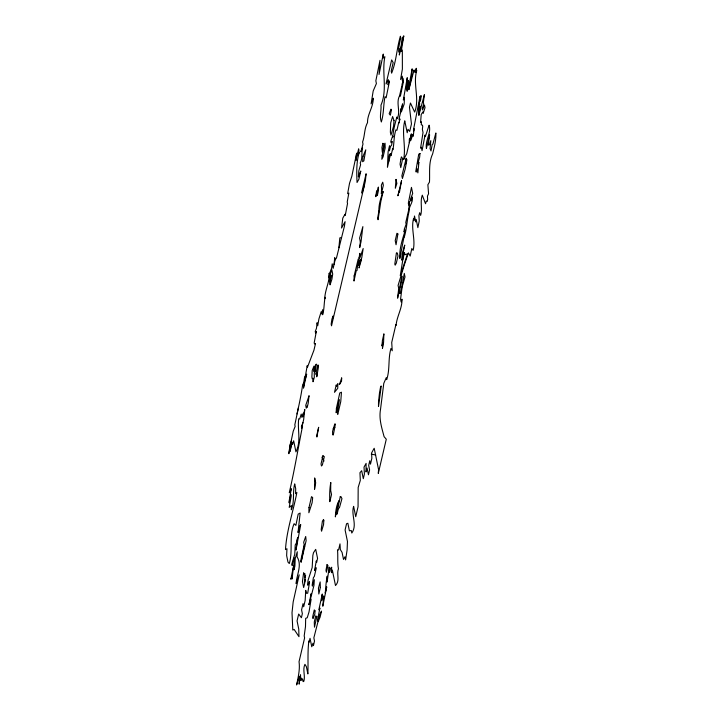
<?xml version="1.0" encoding="UTF-8"?>
<svg xmlns="http://www.w3.org/2000/svg" width="721" height="721" viewBox="0 0 721 721"><rect width="100%" height="100%" fill="white"/><g stroke="black" fill="none" stroke-linecap="round" stroke-linejoin="round"><path stroke-width="1.08" d="M289.59 448.985L290.013 444.704L291.563 440.531M298.431 407.707L294.817 424.84L295.15 426.426L293.231 431.194L288.706 452.77L288.896 453.689L291.23 443.685L290.085 451.409L292.194 442.388L292.573 444.244L293.663 440.783L295.934 451.878C301.387 441.369 297.286 429.932 298.71 418.775L299.693 419.009L301.216 414.106L301.892 417.414L303.415 413.115L303.081 416.756L304.785 409.474L303.658 419.568L301.666 428.067L301.396 426.751L302.946 422.587M400.741 48.965L402.156 38.105L403.76 36.05L401.236 51.38L402.336 49.974L402.381 69.081L400.588 79.49L402.291 76.201L402.3 80.301L402.805 78.147L403.075 79.463L402.246 84.267M301.117 562.074L306.119 540.696L305.704 536.487L303.685 542.264L304.19 544.716L300.792 560.487L301.117 562.074L304.37 545.617L304.65 546.978M296.971 413.953C299.296 403.985 301.261 394.495 302.712 384.437L303.64 383.23L304.695 376.317L305.407 376.101L307.182 365.7L307.488 367.178L313.941 350.208L315.519 343.457L314.446 343.962L314.203 342.781L316.321 331.543L315.591 333.147L315.239 331.471L316.474 328.316L317.087 322.72L317.718 325.793L318.907 318.961L321.178 311.751L321.629 313.968L322.593 309.832L322.62 314.735C324.423 308.939 323.882 303.09 325.126 297.25L324.711 298.674C325.009 290.761 328.695 283.641 329.425 275.746L328.506 277.765L329.182 273.205L329.362 274.106L331.606 268.176L332.21 263.823L333.147 268.392L335.166 259.776L336.473 257.983L344.431 226.187L345.098 221.68L341.547 228.034L342.781 218.13L345.026 214.2L345.269 215.363L347.531 203.511L347.216 201.997L348.847 193.039L347.621 193.742L349.523 183.323L351.83 176.275L356.634 153.167L355.886 160.594L358.634 148.814L358.968 150.41L357.733 155.655L359.328 152.194C356.21 162.171 356.652 172.364 357.039 182.476L358.86 179.295L360.788 171.039L358.382 176.96L358.833 170.859L360.608 164.758L360.239 162.937C362.879 158.25 361.185 153.023 362.582 147.985L360.879 151.743L363.005 144.047L362.582 142.001C364.898 135.809 364.195 128.708 367.521 122.606C367.25 114.278 373.514 106.861 373.226 98.218L371.108 103.86L373.19 90.999L376.398 83.564L375.839 80.806L379.994 60.348L379.03 74.452L383.275 54.066L383.049 58.23L384.906 56.68C381.535 72.749 387.736 89.359 380.985 105.131C381.49 110.8 379.291 116.46 381.337 121.975C383.933 113.612 383.293 104.969 385.005 96.641L386.123 97.813L389.412 81.572L389.268 80.878L388.015 84.727L388.367 79.671L386.023 83.969L391.656 59.888L393.188 62.592L391.206 71.091L391.629 73.145C396.424 61.267 396.703 48.37 400.398 36.248L400.714 37.78L398.659 47.829L398.713 52.038L399.885 48.695L399.326 55.012L403.76 36.05M399.551 95.785L403.219 80.139L403.481 81.419L400.371 96.226L399.551 95.785C395.703 102.977 400.903 111.232 397.226 118.695L396.874 117C395.036 123.733 393.125 130.357 392.9 137.17L392.657 135.99L390.8 141.352L391.088 142.74L392.233 141.496L391.602 145.227L390.467 146.462L389.448 150.824L389.529 145.705L388.114 151.752L387.438 167.335L390.638 153.672L389.385 154.438L388.502 159.305L388.88 161.171M311.292 594.888L311.057 593.753L309.021 604.604L313.959 585.407L314.338 579.711L312.4 586.137L312.175 585.028L313.419 577.548L314.32 576.449L316.149 568.653L315.915 567.526L314.554 570.572L316.294 560.902L316.609 562.443L317.564 558.369L315.708 549.357L313.5 552.701L312.842 555.494L312.175 567.517L308.092 580.216L307.488 585.091L308.191 584.947L309.336 581.586L309.525 582.487L307.687 593.239L306.335 593.239L305.749 590.391L305.136 600.566L303.694 606.731L303.054 603.621L301.585 609.903L302.351 613.652L301.405 617.726L298.674 614.031L297.07 620.898L298.746 629.072L298.972 636.67L294.159 629.46L292.807 630.046L292.014 612.724L293.177 601.918L299.197 574.844L296.133 583.568C296.547 574.853 302.405 565.228 297.052 556.819L297.277 551.754L295.213 558.577L294.889 566.084L294.06 569.635L294.132 565.814L293.267 568.121L292.14 578.954L291.78 577.197L290.842 579.26L294.258 562.614L294.276 557.829L292.131 565.507L291.816 563.993L294.754 554.287L295.231 544.986L296.34 543.075L297.665 537.415L295.961 550.06L300.738 524.627L299.801 525.789L298.025 532.513L300.143 513.046L298.197 514.091L295.862 525.393L294.096 523.698C288.706 536.55 293.168 550.438 289.292 563.543L287.985 562.119L286.643 555.585L286.958 548.726L285.489 549.591C286.607 530.386 293.276 511.468 296.863 492.47L295.556 493.741L295.709 488.739L294.709 483.863C292.384 492.371 294.844 501.194 291.329 509.747L291.428 505.511L289.202 507.413L291.194 496.084L290.815 494.245L289.22 502.907L289.004 501.879L291.302 488.703L290.139 492.173L289.247 492.758C294.438 470.642 298.106 448.372 302.541 426.021L301.666 428.067M364.465 184.973L362.086 193.282L361.807 191.93L366.106 173.752L365.376 181.079L331.525 325.811L331.173 324.099L331.939 319.061L333.066 316.014L333.417 317.727M309.021 604.604L311.13 599.214L309.03 611.904L307.227 617.78L305.668 618.339L305.488 626.594L304.19 635.904L304.604 637.914L299.044 661.707C300.134 669.548 298.143 677.226 296.601 684.95L299.305 676.343L299.143 684.148L300.513 674.802L300.666 680.273L301.18 678.073L301.63 680.245L302.532 678.794L303.117 681.624L303.838 681.345C305.515 675.748 302.342 669.872 304.929 664.32L306.38 666.673L307.867 673.928C308.318 662.905 307.452 651.703 308.876 640.879L309.138 642.159L310.03 638.319L311.769 646.773L312.977 643.276L313.455 645.583L314.509 641.05L313.86 637.851L317.772 622.529L320.106 617.149L321.521 611.102L319.619 614.797L317.799 621.25L317.519 619.88L319.926 608.082L319.115 610.056L318.952 609.263L322.287 593.996L321.665 600.665L322.729 596.123L323.738 596.114L322.801 606.199L326.712 586.822L325.243 593.104C325.829 587.525 325.964 581.784 327.244 576.151L327.127 582.045L329.182 567.094L329.515 572.537L330.515 568.292L331.732 567.22L331.318 571.086L331.651 572.681L332.291 569.932L335.499 585.542C340.213 580.711 336.401 574.295 338.428 568.788C337.257 562.416 338.167 556.242 337.482 549.753L338.564 550.033L339.997 543.877L340.303 549.528L342.069 552.394L343.52 559.478L344.98 556.738L345.62 559.893L347.098 549.943L347.468 541.507L345.098 529.962L346.549 523.734L347.855 523.275L349.406 530.809L351.28 530.539L351.794 533.044C357.643 524.924 350.821 515.136 353.614 506.367L355.732 516.687L358.058 506.737L358.175 487.477L360.311 480.411L359.959 472.724L361.672 470.705L363.312 478.672L364.411 473.967L364.033 467.1L366.106 463.387L366.007 472.003L367.061 468.037L368.449 474.788L369.594 469.903L368.674 465.442L369.774 460.728L370.477 464.135L371.856 458.259L371.594 452.941L374.19 448.255L378.57 469.605L378.291 473.373L386.285 439.215L384.104 436.701C381.688 427.589 378.795 418.793 380.526 409.312L383.77 383.392L386.276 377.651L386.681 379.606C390.142 369.404 387.889 358.697 390.971 348.441L392.242 350.767L391.719 342.484L395.91 324.567L396.072 325.342C396.865 316.258 402.3 308.381 401.994 299.179L401.137 301.955L400.561 299.161L402.156 286.841L405.022 276.927L404.301 273.403L401.633 287.904L400.434 293.023L399.65 293.645C399.137 287.814 402.309 282.037 401.912 276.089L397.613 298.179L398.713 288.427L398.091 285.426L404.391 264.715L408.437 252.864L410.195 256.108L411.826 248.52L413.124 250.385C415.81 239.895 410.817 229.161 413.484 218.778L413.881 220.689L414.512 215.994L415.72 221.879L416.242 219.671L417.874 227.638L419.252 220.95L418.91 215.651L419.667 212.695L420.658 215.39C422.641 208.612 419.847 201.844 422.281 195.175L425.543 203.719L426.327 201.015L427.211 201.411L427.634 199.609L427.445 196.157L428.571 193.715L427.877 184.738L429.464 182.08C430.013 172.607 428.409 162.919 432.636 153.906C434.303 146.976 436.232 140.108 435.854 132.97L432.888 144.101L432.167 144.515L430.996 150.968L430.077 148.625L430.816 140.64L429.31 144.867L428.283 145.146L429.608 134.791L426.417 148.463C424.966 140.568 431.564 132.979 429.112 125.193L425.345 136.62L425.03 135.079L422.055 150.689L421.343 147.219L420.577 148.166L423.02 132.529L422.38 129.392L422.713 126.364L422.47 125.184L421.28 124.796L421.461 121.795L420.577 122.606L421.208 114.513L422.93 111.845L423.218 113.287L425.02 107.663L424.498 105.122L422.524 109.916L422.254 108.583L423.714 104.139L423.38 102.508L424.399 94.658L418.829 115.369L420.271 106.176L418.495 113.747L418.604 108.52L419.748 103.626L419.036 104.166L421.037 95.587L420.722 99.741L419.469 102.292M410.456 137.711L409.348 139.072L409.294 142.668M333.129 428.788L334.868 427.508M341.24 237.579L339.834 237.894L338.879 247.691M371.279 454.14L375.686 455.005M321.936 457.204L324.035 461.016M420.415 98.263L420.01 96.272L413.448 130.077L413.638 130.979L414.16 128.708L413.223 136.233L412.845 134.358L410.961 140.153L409.997 140.919L411.358 133.872L406.698 153.78L403.589 159.638C406.247 146.814 401.453 133.673 404.76 120.813L407.212 132.736L408.014 129.302L409.699 131.429L411.457 123.931L409.465 107.249L410.456 103.004L414.656 112.097C419.919 98.66 412.673 84.087 416.738 70.514L415.873 72.352L416.278 68.288L415.62 71.109L414.494 72.208L414.043 69.991L408.834 89.737L411.691 75.732L412.151 68.837L409.546 82.726L407.131 91.297L406.761 89.494L408.555 81.815L408.284 80.491L406.256 89.152L407.257 77.679L403.336 100.012L404.481 97.317L404.166 104.085L401.408 111.791L402.588 103.851L399.037 119.037L399.281 120.2L399.957 118.974L398.992 123.102L398.803 122.209L396.901 130.357L395.883 129.888C393.693 136.413 394.243 143.218 392.918 149.725L392.684 148.598L391.043 155.637L390.638 153.672M401.092 110.25L400.795 108.79L400.534 112.638M361.122 260.353L360.951 259.542L360.572 262.678M335.166 259.776L334.724 257.64L334.048 264.553M330.768 482.628L330.678 490.424L331.516 494.507L329.839 501.681C329.497 495.147 329.641 488.955 330.768 482.628M308.985 507.638L308.876 512.757L312.094 502.807L312.689 497.634L311.517 496.661L308.985 507.638M315.825 366.953L315.311 371.387L314.789 370.927L314.284 373.072L314.293 377.462L313.004 381.751L313.031 378.228L312.265 378.876L311.878 376.984L312.202 370.522L313.941 366.133L313.977 371.576L315.023 366.115L316.321 364.105L315.825 366.953M337.861 383.851L337.743 388.313L334.499 392.314L336.247 384.852L336.563 386.411L337.861 383.851M354.146 275.927L354.002 281.055L356.192 270.781L357.03 270.501L358.22 259.046L354.146 275.927M304.722 573.465L304.767 577.845L305.587 575.151L304.433 582.036L305.064 579.305L305.307 580.468L303.667 587.525L302.441 581.568L303.631 572.762L303.938 574.222L304.722 573.465M316.816 375.028L316.753 376.831L318.439 367.025L317.997 364.871L315.879 373.496L316.095 374.532L316.672 372.613L317.141 372.964L316.816 375.028M314.716 478.131L314.554 489.307L315.681 482.836L314.716 478.131M378.327 187.235L377.434 195.256L378.327 187.235M383.887 334.021L383.572 342.367L382.454 348.405L382.815 342.376L381.968 345.999L382.418 340.465L383.887 334.021M341.673 377.984L341.538 381.13L339.465 384.518L341.673 377.984M314.996 610.858L314.843 614.157L312.995 618.519L312.662 616.87L314.293 609.885L314.996 610.858M336.401 408.338L336.166 412.745L339.447 399.623L337.392 412.52L337.77 414.386L340.754 401.642L341.457 392.215L339.771 392.963L336.401 408.338M401.57 180.62L399.479 192.056L399.218 190.786L397.893 195.797L401.57 180.62M309.021 395.874L308.237 403.021L307.245 407.275L306.966 405.905L306.254 408.194L305.74 405.274L309.021 395.874M323.819 520.733L323.549 524.672L321.566 531.17L321.215 529.466L322.404 521.202L323.558 519.471L323.819 520.733M362.96 156.439L362.6 161.738L363.871 160.873L365.781 149.806L362.96 156.439M359.094 257.64L358.553 265.481L360.049 260.128L360.266 261.164L359.058 267.969L361.816 257.388L363.168 248.529L359.698 258.37L359.86 253.332L359.094 257.64M402.868 259.407L400.263 275.692L407.473 253.891L404.914 254.693L404.472 252.539L402.868 259.407M409.519 201.772L408.672 210.081L405.77 222.474L406.148 224.294L404.337 229.044L404.03 231.973L404.86 229.792L405.094 230.936C402.255 239.778 399.2 249.133 399.822 258.433L404.102 236.38L404.265 237.128C406.86 228.557 406.977 219.86 409.104 211.235C408.564 206.044 413.863 202.078 412.042 196.887L410.799 201.15L410.429 199.338L412.7 193.435L411.457 187.379L408.329 203.196L408.726 205.143L409.519 201.772M396.018 179.421L395.315 188.28L396.856 183.494L396.018 179.421M382.121 155.628L381.824 159.269L383.103 156.817L385.203 147.859L385.032 143.182L382.121 155.628M394.026 120.623L393.576 126.148L390.98 135.115L390.367 132.177L390.692 122.876L392.612 116.55L394.026 120.623M419.983 153.465L419.649 157.223L417.928 163.099L418.09 163.883L418.928 162.27L417.874 172.887L416.99 168.588L416.179 172.076L415.9 170.742L418.73 154.213L419.983 153.465M378.525 402.03L378.498 406.365L381.256 386.005L380.652 386.438L379.444 393.342L378.525 402.03M403.715 253.035L402.606 259.272L401.714 260.218L402.084 254.116L404.742 245.086L402.498 256.315L403.715 253.035M329.533 277.08L329.425 281.749L331.011 274.989L331.281 276.305L329.695 283.065L330.065 284.849L331.894 279.297L332.705 274.034L331.813 269.681L329.533 277.08M360.356 241.877L359.662 247.591L361.023 241.769L362.879 226.61L359.59 238.128L360.356 241.877M397.884 233.992L396.054 244.743L395.207 240.625L396.929 233.289L397.884 233.992M304.262 382.509L303.478 388.123L306.659 374.091L304.262 382.509M338.843 500.951L335.364 516.885C335.598 511.613 336.238 505.691 338.843 500.951M396.397 253.089L394.856 263.688L395.162 265.175L396.28 263.228L397.965 256.018L397.352 253.026L396.397 253.089M406.202 158.368L405.553 164.037L406.671 159.269L406.842 160.107L405.238 168.939L402.426 178.52L401.876 175.843L406.202 158.368M335.382 424.29L333.3 434.97L332.66 434.781L332.57 431.419L334.805 423.867L335.382 424.29M400.804 159.395L400.065 164.127L400.777 167.596L402.669 158.647L401.408 156.845L400.804 159.395M381.562 188.659L381.355 193.742L383.347 185.288L382.716 182.215L381.364 185.144L381.562 188.659M378.904 211.073L377.687 217.931L378.056 219.725L380.823 201.474L383.166 191.471C380.94 197.671 378.579 204.521 378.904 211.073M327.019 564.723L326 570.212L326.406 572.177L327.974 565.489L327.019 564.723M391.458 109.799L390.331 115.189L389.16 113.711L390.962 109.168L391.458 109.799M340.276 496.625L336.572 514.046L337.122 514.109L338.401 508.638L339.456 507.629L341.961 498.626L340.952 496.607L340.276 496.625M316.789 616.653L314.482 627.189L314.275 622.07L315.726 615.842L316.789 616.653M382.896 143.362L381.932 147.481L382.319 152.185L383.978 143.966L382.896 143.362M318.637 427.373L316.663 435.799L316.907 437.025L318.637 427.373M376.569 191.029L375.803 196.698L377.029 191.462L376.569 191.029M322.945 455.753L321.034 463.918L321.467 465.991L322.377 464.946L324.324 456.627L322.945 455.753M320.349 587.489L318.826 594.005L318.439 588.156L320.151 581.919L320.349 587.489"/></g></svg>
